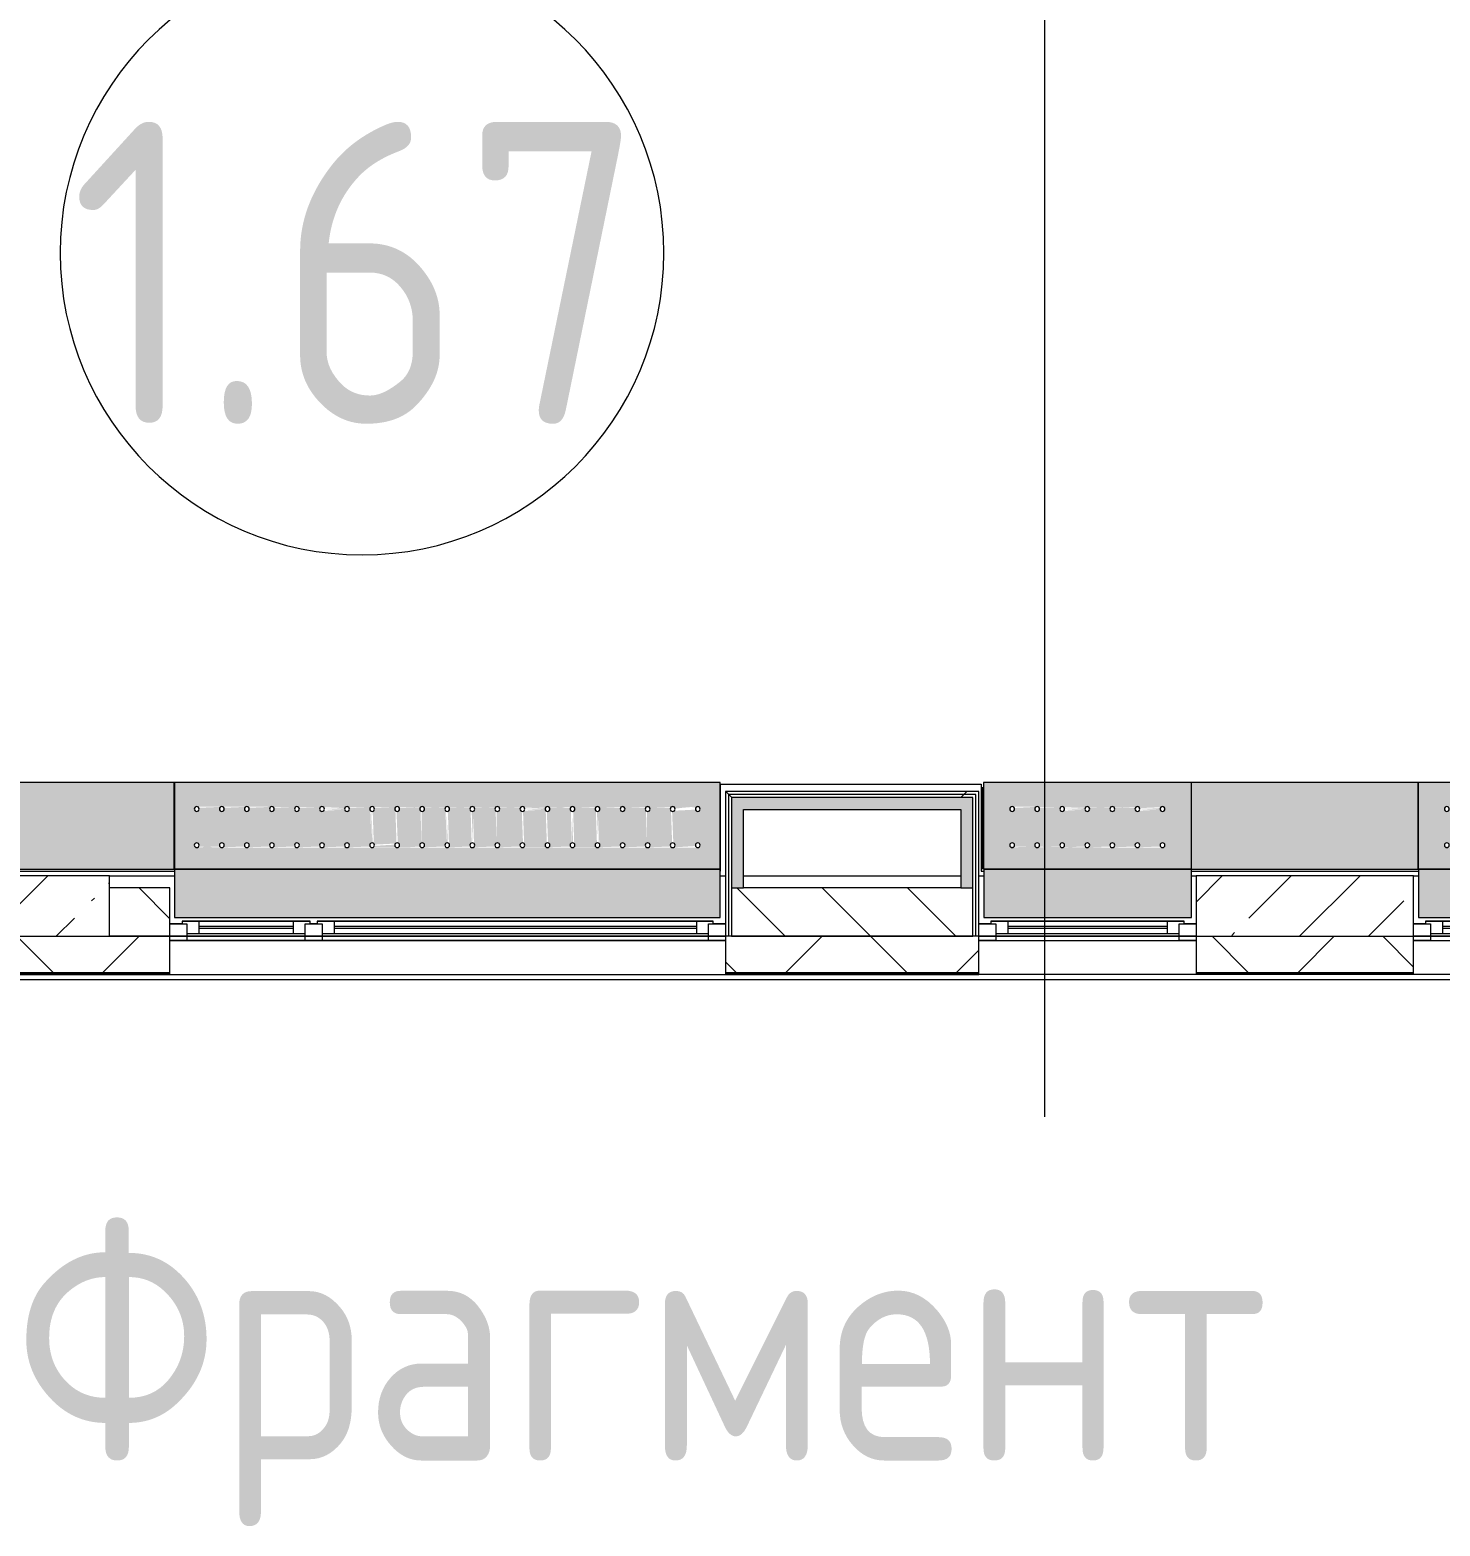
# Model space of a CAD drawing. Header units: millimetres. Extents: x 54725 to 263872, y -8553 to 29614.
# Drawn here: x 231062 to 236902, y -2542 to 3653 of the extents above; entities that cross this region are included whole.
import ezdxf

# ---------------------------------------------------------------- set-up
doc = ezdxf.new("R2010")
doc.units = ezdxf.units.MM
for name, color, linetype, lineweight in [('A-AREA-IDEN', 7, 'Continuous', 9), ('A-GLAZ-2', 7, 'Continuous', 5), ('A-WALL', 7, 'Continuous', 9), ('A-WALL-4', 7, 'Continuous', 5), ('I-WALL-3', 7, 'Continuous', 5), ('S-COLS', 7, 'Continuous', 5), ('Знаки', 7, 'Continuous', 5)]:
    doc.layers.add(name, color=color, linetype=linetype, lineweight=lineweight)
for name, color, linetype, lineweight, true_color in [('A-FLOR-1', 7, 'Continuous', 5, 0xaaaaaa), ('G-ANNO-TEXT-1', 7, 'Continuous', 9, 0x3c3c3c), ('I-WALL-1', 7, 'Continuous', 5, 0xe7e7e7), ('Знаки-3', 7, 'Continuous', 5, 0xd7cfbf)]:
    doc.layers.add(name, color=color, linetype=linetype, lineweight=lineweight, true_color=true_color)
doc.styles.add('GOST Common_3', font='GOST_Common.ttf', dxfattribs={"width": 0.9, "height": 1250})
doc.styles.add('GOST Common_4', font='GOST_Common.ttf', dxfattribs={"width": 0.9, "height": 1000})
pattern_1 = [(45, (136861.56, 0), (-530.33, 530.33), []), (135, (136861.56, 0), (-530.33, -530.33), [])]

# ---------------------------------------------------------------- blocks, each defined once
blk = doc.blocks.new('120_Окно_СКБ_2Ст_Фрамуга сверху - 120_Окно_СКБ_2Ст_2300х2500_h_ ДОО-19727959-Общий план 1 этажа с размещением фрагментов 1_10-1_12')
at = {"layer": 'A-GLAZ-2'}
for p, q in [((-1150, -127), (-1150, -57)), ((-1150, -57), (-1080, -57)), ((1150, -57), (-1150, -57)), ((-1080, -57), (-1080, -127)), ((-1080, -57), (1080, -57)), ((520, -127), (520, -57)), ((520, -57), (590, -57)), ((590, -57), (590, -127)), ((1080, -127), (1080, -57)), ((1080, -57), (1150, -57)), ((1150, -57), (1150, -127)), ((520, -87), (-1080, -87)), ((-1080, -87), (-1080, -127)), ((-1030, -137), (-1030, -87)), ((-1030, -107), (470, -107)), ((470, -117), (-1030, -117)), ((470, -137), (470, -87)), ((520, -127), (520, -87)), ((1080, -87), (590, -87)), ((590, -87), (590, -127)), ((640, -137), (640, -87)), ((640, -107), (1030, -107)), ((1030, -117), (640, -117)), ((1030, -137), (1030, -87)), ((1080, -127), (1080, -87)), ((-1080, -127), (-1150, -127)), ((-1150, -127), (-1100, -127)), ((-1080, -127), (-1100, -127)), ((-1100, -127), (-1100, -137)), ((-1100, -137), (540, -137)), ((540, -137), (-1100, -137)), ((590, -127), (520, -127)), ((540, -127), (520, -127)), ((540, -127), (570, -127)), ((540, -127), (570, -127)), ((540, -137), (540, -127)), ((590, -127), (570, -127)), ((570, -127), (570, -137)), ((570, -137), (1100, -137)), ((1100, -137), (570, -137)), ((1150, -127), (1080, -127)), ((1100, -127), (1080, -127)), ((1100, -127), (1150, -127)), ((1100, -137), (1100, -127))]:
    blk.add_line(p, q, dxfattribs=at)
blk = doc.blocks.new('120_Окно_СКБ_1Ст - 120_Окно_СКБ_1Ст 900х2500_h_ с форточкой-V131-Общий план 1 этажа с размещением фрагментов 1_10-1_12')
at = {"layer": 'A-GLAZ-2'}
for p, q in [((-450, -127), (-450, -57)), ((-450, -57), (-380, -57)), ((450, -57), (-450, -57)), ((-380, -57), (-380, -127)), ((380, -127), (380, -57)), ((380, -57), (450, -57)), ((450, -57), (450, -127)), ((380, -87), (-380, -87)), ((-380, -87), (-380, -127)), ((-330, -137), (-330, -87)), ((-330, -107), (330, -107)), ((330, -117), (-330, -117)), ((330, -137), (330, -87)), ((380, -127), (380, -87)), ((-380, -127), (-450, -127)), ((-450, -127), (-400, -127)), ((-380, -127), (-400, -127)), ((-400, -127), (-400, -137)), ((-400, -137), (400, -137)), ((400, -137), (-400, -137)), ((450, -127), (380, -127)), ((400, -127), (380, -127)), ((400, -127), (450, -127)), ((400, -137), (400, -127))]:
    blk.add_line(p, q, dxfattribs=at)
blk = doc.blocks.new('BSC_Колонна _Прямоугольная - 250х900-23282983-Общий план 1 этажа с размещением фрагментов 1_10-1_12')
at = {"layer": 'S-COLS'}
h = blk.add_hatch(dxfattribs=at)
h.set_pattern_fill('FP_118', color=256, style=0, pattern_type=2)
h.set_pattern_definition([(45, (-99480, -25), (-285.1231, 285.1231), []), (45, (-99194.88, -25), (-285.1231, 285.1231), [504.031, -100.806, 16.764, -84.042])])
h.paths.add_polyline_path([(450, -125), (450, 125), (-450, 125), (-450, -125), (264.9, -125)])
for p, q in [((450, 125), (-450, 125)), ((-450, 125), (-450, -125)), ((450, -125), (450, 125)), ((-450, -125), (450, -125))]:
    blk.add_line(p, q, dxfattribs=at)
blk = doc.blocks.new('BSC_Колонна _Прямоугольная - 250х900-V178-Общий план 1 этажа с размещением фрагментов 1_10-1_12')
at = {"layer": 'S-COLS'}
h = blk.add_hatch(dxfattribs=at)
h.set_pattern_fill('FP_124', color=256, style=0, pattern_type=2)
h.set_pattern_definition([(45, (-94080, -25), (-285.1231, 285.1231), []), (45, (-93794.88, -25), (-285.1231, 285.1231), [504.031, -100.806, 16.764, -84.042])])
h.paths.add_polyline_path([(420.9, -125), (450, -125), (450, 125), (-450, 125), (-450, -125), (-103.5, -125)])
for p, q in [((450, 125), (-450, 125)), ((-450, 125), (-450, -125)), ((450, -125), (450, 125)), ((-450, -125), (450, -125))]:
    blk.add_line(p, q, dxfattribs=at)
blk = doc.blocks.new('120_Окно_СКБ_1Ст - 120_Окно_СКБ_1Ст 900х2500_h_ с форточкой-22876038-Общий план 1 этажа с размещением фрагментов 1_10-1_12')
at = {"layer": 'A-GLAZ-2'}
for p, q in [((-450, -127), (-450, -57)), ((-450, -57), (-380, -57)), ((450, -57), (-450, -57)), ((-380, -57), (-380, -127)), ((380, -127), (380, -57)), ((380, -57), (450, -57)), ((450, -57), (450, -127)), ((380, -87), (-380, -87)), ((-380, -87), (-380, -127)), ((-330, -137), (-330, -87)), ((-330, -107), (330, -107)), ((330, -117), (-330, -117)), ((330, -137), (330, -87)), ((380, -127), (380, -87)), ((-380, -127), (-450, -127)), ((-450, -127), (-400, -127)), ((-380, -127), (-400, -127)), ((-400, -127), (-400, -137)), ((-400, -137), (400, -137)), ((400, -137), (-400, -137)), ((450, -127), (380, -127)), ((400, -127), (380, -127)), ((400, -127), (450, -127)), ((400, -137), (400, -127))]:
    blk.add_line(p, q, dxfattribs=at)
blk = doc.blocks.new('Зашивка радиатора_ с перфорацией М7_1 - Зашивка радиатора_ с перфорацией М7_1-31137119-Общий план 1 этажа с размещением фрагментов 1_10-1_12')
at = {"layer": 'Знаки-3'}
blk.add_hatch(color=256, dxfattribs=at).paths.add_polyline_path([(614.2, 380), (-370, 380), (-370, 180), (1890, 180), (1890, 380), (1138.6, 380)])
h = blk.add_hatch(color=256, dxfattribs=at)
h.paths.add_polyline_path([(89.8, 180), (-370, 179.8), (-367.1, -179.9), (1890, -179.9), (1890, 180), (614.2, 180)])
h.paths.add_polyline_path([(1073.8, 70.7), (1068.7, 70.7), (1073.8, -60)])
h.paths.add_polyline_path([(1184.7, -67.1), (1184.7, -72.2), (1269.1, -67.1)])
h.paths.add_polyline_path([(1693.7, 90.4), (1696.3, 90), (1806.2, 85.4), (1806.2, 75.4), (1797.5, 70.4), (1788.8, 75.4), (1788.8, 85.4), (1787.5, 89), (1702.4, 85.4), (1702.4, 75.4), (1693.7, 70.4), (1685.1, 75.4), (1685.1, 85.4), (1683.7, 89), (1598.7, 85.4), (1598.7, 75.4), (1590, 70.4), (1581.3, 75.4), (1581.3, 85.4), (1580, 89), (1494.9, 85.4), (1494.9, 75.4), (1486.2, 70.4), (1477.6, 75.4), (1477.6, 85.4), (1476.2, 89), (1391.2, 85.4), (1391.2, 75.4), (1382.5, 70.4), (1373.8, 75.4), (1373.8, 85.4), (1372.5, 89), (1287.4, 85.4), (1287.4, 75.4), (1278.7, 70.4), (1270.1, 75.4), (1270.1, 85.4), (1268.7, 89), (1183.7, 85.4), (1183.7, 75.4), (1175, 70.4), (1166.3, 75.4), (1166.3, 85.4), (1164.3, 89), (1079.9, 85.4), (1079.9, 75.4), (1073.8, 70.4), (1078.3, -62.6), (1080.9, -72.2), (1080.9, -78.3), (1166.3, -74.6), (1166.3, -64.6), (1175, -59.6), (1183.7, -64.6), (1185, -67), (1271.7, -62.6), (1281.3, -60), (1288.4, -67.1), (1284.1, -78.1), (1288.4, -78.3), (1373.8, -74.6), (1373.8, -64.6), (1382.5, -59.6), (1391.2, -64.6), (1391.2, -74.6), (1392.2, -78.3), (1477.6, -74.6), (1477.6, -64.6), (1486.2, -59.6), (1494.9, -64.6), (1494.9, -74.6), (1495.9, -78.3), (1581.3, -74.6), (1581.3, -64.6), (1590, -59.6), (1598.7, -64.6), (1598.7, -74.6), (1599.7, -78.3), (1685.1, -74.6), (1685.1, -64.6), (1695.6, -59.9), (1702.4, -64.6), (1702.4, -74.6), (1703.4, -78.3), (1788.8, -74.6), (1788.8, -64.6), (1797.5, -59.6), (1806.2, -64.6), (1806.2, -74.6), (1797.5, -79.6), (1794.9, -79.3), (-286.2, -74.6), (-286.2, -64.6), (-277.5, -59.6), (-268.8, -64.6), (-267.8, -67.1), (-180.8, -62.6), (-171.2, -60), (-176.3, 70.7), (-183.4, 77.8), (-180.8, 87.4), (-183.4, 89), (-268.1, 83.6), (-268.8, 75.4), (-277.5, 70.4), (-286.2, 75.4), (-286.2, 85.4), (-277.5, 90.4), (-274.9, 90), (1691.2, 90)])
h.paths.add_polyline_path([(243.8, 70.7), (238.7, 70.7), (243.8, -60)])
h.paths.add_polyline_path([(340, 89), (249.9, 85.4), (249.9, 75.4), (243.8, 70.7), (248.3, -62.6), (250.9, -72.2), (251.2, -78.3), (336.3, -74.6), (336.3, -64.6), (345, -59.6), (347.6, -60), (342.4, 70.7), (335.3, 77.8), (337.9, 87.4)])
h.paths.add_polyline_path([(762.6, 70.7), (757.4, 70.7), (762.6, -60)])
h.paths.add_polyline_path([(866.3, 70.7), (856.7, 73.3), (854.1, 82.9), (853.7, 89), (768.7, 85.4), (768.7, 75.4), (762.6, 70.7), (767.1, -62.6), (769.7, -72.2), (771.1, -78.3), (855.1, -74.6), (855.1, -64.6), (863.7, -59.6), (866.3, -60)])
h.paths.add_polyline_path([(922.1, 89), (872.4, 85.4), (872.4, 75.4), (866.3, 70.4), (870.8, -62.6), (873.4, -72.2), (876.4, -78.3), (958.8, -74.6), (958.8, -64.6), (967.5, -59.6), (970.1, -60), (964.9, 70.7), (957.8, 77.9), (960.4, 87.4), (958.8, 89)])
h.paths.add_polyline_path([(555.1, 70.7), (545.4, 73.3), (542.8, 82.9), (542.8, 89), (457.4, 85.4), (457.4, 75.4), (448.7, 70.4), (446.2, 70.7), (451.3, -60), (458.4, -67.1), (455.8, -76.7), (458.7, -78.3), (543.8, -74.6), (543.8, -64.6), (552.5, -59.6), (555.1, -60)])
h.paths.add_polyline_path([(653.7, -60), (658.8, -60), (653.7, 70.7)])
h.paths.add_polyline_path([(646.6, 89), (561.2, 85.4), (561.2, 75.4), (555.1, 70.7), (559.6, -62.6), (562.2, -72.2), (562.5, -78.3), (647.6, -74.6), (647.6, -64.6), (653.7, -60), (649.2, 73.3), (646.6, 82.9), (647.6, 89)])
h.paths.add_polyline_path([(977.2, 89), (976.4, 84.9), (977.2, 77.8), (1061.6, 82.9), (1059, 89)])
h.paths.add_polyline_path([(-67.4, 70.7), (-77.1, 73.3), (-79.7, 82.9), (-79.7, 89), (-165.1, 85.4), (-165.1, 75.4), (-171.2, 70.7), (-166.7, -62.6), (-164.1, -72.2), (-163.8, -78.3), (-78.7, -74.6), (-78.7, -64.6), (-70, -59.6), (-67.4, -60)])
h.paths.add_polyline_path([(134.9, -60), (140.1, -60), (134.9, 70.7)])
h.paths.add_polyline_path([(130.4, 89), (42.4, 85.4), (42.4, 75.4), (33.7, 70.4), (25.1, 75.4), (25.1, 85.4), (24.1, 89), (-61.3, 85.4), (-61.3, 75.4), (-67.4, 70.7), (-62.9, -62.6), (-60.3, -72.2), (-60, -78.3), (25.1, -74.6), (25.1, -64.6), (33.7, -59.6), (42.4, -64.6), (42.4, -74.6), (43.7, -78.3), (128.8, -74.6), (128.8, -64.6), (134.9, -60), (130.4, 73.3), (127.8, 82.9), (132.5, 89)])
h.paths.add_polyline_path([(147.2, 89), (146.2, 85.4), (146.2, 75.4), (140.1, 70.7), (144.6, -62.6), (147.2, -72.2), (147.5, -78.3), (232.6, -74.6), (232.6, -64.6), (238.7, -60), (234.2, 73.3), (231.6, 82.9), (231.6, 89), (147.5, 89)])
h.paths.add_polyline_path([(743.1, 89), (664.9, 85.4), (664.9, 75.4), (658.8, 70.7), (663.3, -62.6), (665.9, -72.2), (666.2, -78.3), (751.3, -74.6), (751.3, -64.6), (757.4, -59.6), (752.9, 73.3), (750.3, 82.9), (750.3, 89)])
h.paths.add_polyline_path([(354.7, -67.1), (354.7, -72.2), (439.1, -67.1)])
h.paths.add_polyline_path([(352.1, 89), (353.7, 85.4), (353.7, 75.4), (347.6, 70.7), (352.1, -62.6), (354.7, -67.1), (441.7, -62.6), (446.2, -60), (441.7, 73.3), (439.1, 82.9), (439.1, 89), (353.7, 89)])
h.paths.add_polyline_path([(1061.6, 77.8), (974.6, 73.3), (970.1, 70.4), (974.6, -62.6), (977.2, -72.2), (977.2, -78.3), (1062.6, -74.6), (1062.6, -64.6), (1068.7, -59.6), (1064.2, 73.3), (1062.6, 75.4)])
h.paths.add_polyline_path([(354.7, -72.2), (355, -78.3), (440.1, -74.6), (439.1, -72.2), (355, -72.2)])
h.paths.add_polyline_path([(1184.7, -72.2), (1184.7, -78.3), (1270.1, -74.6), (1268.7, -72.2)])
h.paths.add_polyline_path([(-183.4, -72.2), (-270.4, -76.7), (-267.5, -78.3), (-182.4, -74.6)])
at = {"layer": 'Знаки'}
for p, q in [((1890, 380), (-370, 380)), ((-370, 380), (-370, 180)), ((1890, 180), (1890, 380)), ((-370, 180), (1890, 180)), ((1890, 180), (-370, 180)), ((-370, 180), (-370, -179.9)), ((1890, -179.9), (1890, 180)), ((-370, -179.9), (1890, -179.9))]:
    blk.add_line(p, q, dxfattribs=at)
for centre, start, end in [((-277.5, 80.4), 0, 180), ((-277.5, 80.4), 180, 360), ((-173.7, 80.4), 0, 180), ((-173.7, 80.4), 180, 0), ((-70, 80.4), 0, 180), ((-70, 80.4), 180, 0), ((33.7, 80.4), 0, 180), ((33.7, 80.4), 180, 360), ((137.5, 80.4), 0, 180), ((137.5, 80.4), 180, 0), ((241.3, 80.4), 0, 180), ((241.3, 80.4), 180, 0), ((345, 80.4), 0, 180), ((345, 80.4), 180, 0), ((448.7, 80.4), 0, 180), ((448.7, 80.4), 180, 0), ((552.5, 80.4), 0, 180), ((552.5, 80.4), 180, 360), ((656.2, 80.4), 0, 180), ((656.2, 80.4), 180, 0), ((760, 80.4), 0, 180), ((760, 80.4), 180, 0), ((863.7, 80.4), 0, 180), ((863.7, 80.4), 180, 0), ((967.5, 80.4), 0, 180), ((967.5, 80.4), 180, 0), ((1071.2, 80.4), 0, 180), ((1071.2, 80.4), 180, 0), ((1175, 80.4), 0, 180), ((1175, 80.4), 180, 0), ((1278.7, 80.4), 0, 180), ((1278.7, 80.4), 180, 0), ((1382.5, 80.4), 0, 180), ((1382.5, 80.4), 180, 0), ((1486.2, 80.4), 0, 180), ((1486.2, 80.4), 180, 360), ((1590, 80.4), 0, 180), ((1590, 80.4), 180, 0), ((1693.7, 80.4), 0, 180), ((1693.7, 80.4), 180, 360), ((1797.5, 80.4), 0, 180), ((1797.5, 80.4), 180, 0), ((-277.5, -69.6), 0, 180), ((-173.7, -69.6), 0, 180), ((-70, -69.6), 0, 180), ((33.7, -69.6), 0, 180), ((137.5, -69.6), 0, 180), ((241.3, -69.6), 0, 180), ((345, -69.6), 0, 180), ((448.7, -69.6), 0, 180), ((552.5, -69.6), 0, 180), ((656.2, -69.6), 0, 180), ((760, -69.6), 0, 180), ((863.7, -69.6), 0, 180), ((967.5, -69.6), 0, 180), ((1071.2, -69.6), 0, 180), ((1175, -69.6), 0, 180), ((1278.7, -69.6), 0, 180), ((1382.5, -69.6), 0, 180), ((1486.2, -69.6), 0, 180), ((1590, -69.6), 0, 180), ((1693.7, -69.6), 0, 180), ((1797.5, -69.6), 0, 180), ((-277.5, -69.6), 180, 0), ((-173.7, -69.6), 180, 0), ((-70, -69.6), 180, 0), ((33.7, -69.6), 180, 0), ((137.5, -69.6), 180, 0), ((241.3, -69.6), 180, 0), ((345, -69.6), 180, 0), ((448.7, -69.6), 180, 0), ((552.5, -69.6), 180, 0), ((656.2, -69.6), 180, 0), ((760, -69.6), 180, 0), ((863.7, -69.6), 180, 0), ((967.5, -69.6), 180, 0), ((1071.2, -69.6), 180, 0), ((1175, -69.6), 180, 0), ((1278.7, -69.6), 180, 0), ((1382.5, -69.6), 180, 0), ((1486.2, -69.6), 180, 0), ((1590, -69.6), 180, 0), ((1693.7, -69.6), 180, 0), ((1797.5, -69.6), 180, 0)]:
    blk.add_arc(centre, 10, start, end, dxfattribs=at)
blk = doc.blocks.new('Зашивка радиатора_ с перфорацией М1_1 - Зашивка радиатора_ с перфорацией М1_1-V274-Общий план 1 этажа с размещением фрагментов 1_10-1_12')
at = {"layer": 'Знаки-3'}
blk.add_hatch(color=256, dxfattribs=at).paths.add_polyline_path([(-116.1, 380), (-430, 380), (-429.5, 180), (430, 180), (430, 380), (408.3, 380)])
h = blk.add_hatch(color=256, dxfattribs=at)
h.paths.add_polyline_path([(430.2, 180), (-429.5, 178.9), (-429.5, -179.9), (430.2, -179.9), (430.2, 90.4)])
h.paths.add_polyline_path([(430, 179.8), (430, 179.8), (408.3, 159.7)])
h.paths.add_polyline_path([(-116.1, 90.4), (320.9, 85.4), (320.9, 75.4), (312.2, 70.4), (303.6, 75.4), (303.8, 85.7), (302.2, 89), (217.2, 85.4), (217.2, 75.4), (208.5, 70.4), (199.8, 75.4), (199.8, 85.4), (198.5, 89), (113.4, 85.4), (113.4, 75.4), (104.7, 70.4), (96.1, 75.4), (96.1, 85.4), (94.7, 89), (9.7, 85.4), (9.7, 75.4), (1, 70.4), (-7.7, 75.4), (-7.7, 85.4), (-8.7, 89), (-94.1, 85.4), (-94.1, 75.4), (-102.8, 70.4), (-111.4, 75.4), (-111.4, 85.4), (-112.4, 89), (-197.8, 85.4), (-197.8, 75.4), (-206.5, 70.4), (-215.2, 75.4), (-215.2, 85.4), (-216.2, 89), (-301.6, 85.4), (-301.6, 75.4), (-310.3, 70.4), (-318.9, 75.4), (-318.9, 85.4), (-310.3, 90.4), (-307.7, 90), (-206.5, 90.4)])
h.paths.add_polyline_path([(-300.6, -67.1), (-300.6, -72.2), (-216.2, -67.1)])
h.paths.add_polyline_path([(10.7, -67.1), (10.7, -72.2), (95.1, -67.1)])
h.paths.add_polyline_path([(309.7, -60), (319.3, -62.6), (321.9, -72.2), (314.8, -79.3), (309.7, -79.3), (-318.9, -74.6), (-318.9, -64.6), (-310.3, -59.6), (-301.6, -64.6), (-300.6, -67.1), (-213.6, -62.6), (-203.9, -60), (-196.8, -67.1), (-199.4, -76.7), (-196.5, -78.3), (-111.4, -74.6), (-111.4, -64.6), (-102.8, -59.6), (-94.1, -64.6), (-94.1, -74.6), (-92.8, -78.3), (-7.7, -74.6), (-7.7, -64.6), (1, -59.6), (9.7, -64.6), (11, -67), (97.7, -62.6), (107.3, -60), (114.4, -67.1), (111.8, -76.7), (114.4, -78.3), (199.8, -74.6), (199.8, -64.6), (208.5, -59.6), (217.2, -64.6), (217.2, -74.6), (218.2, -78.3), (303.3, -74), (303.6, -64.6), (307.2, -61)])
h.paths.add_polyline_path([(10.7, -72.2), (10.7, -78.3), (96.1, -74.6), (94.7, -72.2)])
h.paths.add_polyline_path([(-300.6, -72.2), (-300.3, -78.3), (-215.2, -74.6), (-216.2, -72.2), (-300.3, -72.2)])
at = {"layer": 'Знаки'}
for p, q in [((430, 380), (-430, 380)), ((-430, 380), (-430, 180)), ((430, 180), (430, 380)), ((-430, 180), (430, 180)), ((430.2, 180), (-430, 180)), ((-430, 180), (-430, -179.9)), ((430.2, -179.9), (430.2, 180)), ((-430, -179.9), (430.2, -179.9))]:
    blk.add_line(p, q, dxfattribs=at)
for centre, start, end in [((-310.3, 80.4), 180, 0), ((-310.3, 80.4), 0, 180), ((-206.5, 80.4), 0, 180), ((-206.5, 80.4), 180, 360), ((-102.8, 80.4), 0, 180), ((-102.8, 80.4), 180, 0), ((1, 80.4), 0, 180), ((1, 80.4), 180, 0), ((104.7, 80.4), 0, 180), ((104.7, 80.4), 180, 360), ((208.5, 80.4), 0, 180), ((208.5, 80.4), 180, 0), ((312.2, 80.4), 0, 180), ((312.2, 80.4), 180, 0), ((-310.3, -69.6), 0, 180), ((-206.5, -69.6), 0, 180), ((-102.8, -69.6), 0, 180), ((1, -69.6), 0, 180), ((104.7, -69.6), 0, 180), ((208.5, -69.6), 0, 180), ((312.2, -69.6), 0, 180), ((-310.3, -69.6), 180, 0), ((-206.5, -69.6), 180, 0), ((-102.8, -69.6), 180, 0), ((1, -69.6), 180, 0), ((104.7, -69.6), 180, 0), ((208.5, -69.6), 180, 0), ((312.2, -69.6), 180, 0)]:
    blk.add_arc(centre, 10, start, end, dxfattribs=at)
blk = doc.blocks.new('Зашивка радиатора_ с перфорацией М1_1 - Зашивка радиатора_ с перфорацией М1_1-V275-Общий план 1 этажа с размещением фрагментов 1_10-1_12')
at = {"layer": 'Знаки-3'}
blk.add_hatch(color=256, dxfattribs=at).paths.add_polyline_path([(-413.8, 380), (-430, 380), (-429.8, 180), (430, 180), (430, 380), (110.7, 380)])
h = blk.add_hatch(color=256, dxfattribs=at)
h.paths.add_polyline_path([(430.2, 180), (-429.8, 179.5), (-429.8, -179.7), (-429.8, -179.9), (430.2, -179.9), (430.2, 90.4)])
h.paths.add_polyline_path([(430, 179.8), (430, 179.8), (333.1, 90.4)])
h.paths.add_polyline_path([(95.1, 77.8), (95.1, 82.9), (10.7, 77.8)])
h.paths.add_polyline_path([(1, 90.4), (320.9, 85.4), (320.9, 75.4), (312.2, 70.4), (303.6, 75.4), (303.8, 85.7), (302.2, 89), (217.2, 85.4), (217.2, 75.4), (208.5, 70.4), (199.8, 75.4), (199.8, 85.4), (198.5, 89), (113.4, 85.4), (113.4, 75.4), (104.7, 70.4), (96.1, 75.4), (95.1, 77.8), (8.1, 73.3), (-1.6, 70.7), (-8.7, 77.8), (-6.1, 87.4), (-8.7, 89), (-94.1, 85.4), (-94.1, 75.4), (-102.8, 70.4), (-111.4, 75.4), (-111.4, 85.4), (-112.4, 89), (-197.8, 85.4), (-197.8, 75.4), (-206.5, 70.4), (-215.2, 75.4), (-215.2, 85.4), (-215.2, 89), (-301.6, 85.4), (-301.6, 75.4), (-310.3, 70.4), (-318.9, 75.4), (-318.9, 85.4), (-310.3, 90.4), (-307.7, 90), (-102.8, 90.4)])
h.paths.add_polyline_path([(6, 89), (10.7, 82.9), (97.7, 87.4), (94.7, 89), (6.3, 89)])
h.paths.add_polyline_path([(10.7, -67.1), (10.7, -72.2), (95.1, -67.1)])
h.paths.add_polyline_path([(-300.6, -67.1), (-300.6, -72.2), (-216.2, -67.1)])
h.paths.add_polyline_path([(-1.6, -60), (8.1, -62.6), (11, -67), (97.7, -62.6), (107.3, -60), (114.4, -67.1), (110.7, -77.6), (114.4, -78.3), (199.8, -74.6), (199.8, -64.6), (208.5, -59.6), (217.2, -64.6), (217.2, -74.6), (218.2, -78.3), (303.3, -74), (303.6, -64.6), (312.2, -59.6), (320.9, -64.6), (320.9, -74.6), (312.2, -79.6), (309.7, -79.3), (-318.9, -74.6), (-318.9, -64.6), (-310.3, -59.6), (-301.6, -64.6), (-300.6, -67.1), (-213.6, -62.6), (-203.9, -60), (-196.8, -67.1), (-199.4, -76.7), (-196.5, -78.3), (-111.4, -74.6), (-111.4, -64.6), (-102.8, -59.6), (-94.1, -64.6), (-94.1, -74.6), (-92.8, -78.3), (-7.7, -74.6), (-7.7, -64.6), (-4, -61)])
h.paths.add_polyline_path([(10.7, -72.2), (10.7, -78.3), (96.1, -74.6), (94.7, -72.2)])
h.paths.add_polyline_path([(-300.6, -72.2), (-300.3, -78.3), (-215.2, -74.6), (-216.2, -72.2), (-300.3, -72.2)])
at = {"layer": 'Знаки'}
for p, q in [((430, 380), (-430, 380)), ((-430, 380), (-430, 180)), ((430, 180), (430, 380)), ((-430, 180), (430, 180)), ((430.2, 180), (-430, 180)), ((-430, 180), (-430, -179.9)), ((430.2, -179.9), (430.2, 180)), ((-430, -179.9), (430.2, -179.9))]:
    blk.add_line(p, q, dxfattribs=at)
for centre, start, end in [((-310.3, 80.4), 180, 0), ((-310.3, 80.4), 0, 180), ((-206.5, 80.4), 0, 180), ((-206.5, 80.4), 180, 360), ((-102.8, 80.4), 0, 180), ((-102.8, 80.4), 180, 0), ((1, 80.4), 0, 180), ((1, 80.4), 180, 0), ((104.7, 80.4), 0, 180), ((104.7, 80.4), 180, 360), ((208.5, 80.4), 0, 180), ((208.5, 80.4), 180, 0), ((312.2, 80.4), 0, 180), ((312.2, 80.4), 180, 0), ((-310.3, -69.6), 0, 180), ((-206.5, -69.6), 0, 180), ((-102.8, -69.6), 0, 180), ((1, -69.6), 0, 180), ((104.7, -69.6), 0, 180), ((208.5, -69.6), 0, 180), ((312.2, -69.6), 0, 180), ((-310.3, -69.6), 180, 0), ((-206.5, -69.6), 180, 0), ((-102.8, -69.6), 180, 0), ((1, -69.6), 180, 0), ((104.7, -69.6), 180, 0), ((208.5, -69.6), 180, 0), ((312.2, -69.6), 180, 0)]:
    blk.add_arc(centre, 10, start, end, dxfattribs=at)
blk = doc.blocks.new('Зашивка_ торцевая панель - Зашивка_ торцевая панель Т2-V294-Общий план 1 этажа с размещением фрагментов 1_10-1_12')
at = {"layer": 'Знаки-3'}
blk.add_hatch(color=256, dxfattribs=at).paths.add_polyline_path([(-430, -160), (-426.2, -160), (-430, -70.4)])
at = {"layer": 'Знаки'}
blk.add_line((-430, -160), (-430, 180), dxfattribs=at)
blk = doc.blocks.new('Зашивка_ опоясывающая панель - Зашивка_ опоясывающая панель Т2_1-31135794-Общий план 1 этажа с размещением фрагментов 1_10-1_12')
at = {"layer": 'Знаки-3'}
blk.add_hatch(color=256, dxfattribs=at).paths.add_polyline_path([(-406.3, -160), (-406.2, -159.9), (-406.4, -160)])
blk = doc.blocks.new('Зашивка без перфорации М3_2_1 - М3_2_2-31135864-Общий план 1 этажа с размещением фрагментов 1_10-1_12')
at = {"layer": 'Знаки-3'}
blk.add_hatch(color=256, dxfattribs=at).paths.add_polyline_path([(-132.9, 180), (-430, 180), (-430, -179.9), (760.2, -179.9), (760.2, 180), (391.5, 180)])
at = {"layer": 'Знаки'}
for p, q in [((760.2, 180), (-430, 180)), ((-430, 180), (-430, -179.9)), ((760.2, -179.9), (760.2, 180)), ((-430, -179.9), (760.2, -179.9))]:
    blk.add_line(p, q, dxfattribs=at)
blk = doc.blocks.new('Зашивка без перфорации М3_2_1 - М3_2_3-V301-Общий план 1 этажа с размещением фрагментов 1_10-1_12')
at = {"layer": 'Знаки-3'}
blk.add_hatch(color=256, dxfattribs=at).paths.add_polyline_path([(-225.2, 180), (-430, 180), (-430, -179.9), (510.2, -179.9), (510.2, 180), (299.2, 180)])
at = {"layer": 'Знаки'}
for p, q in [((510.2, 180), (-430, 180)), ((-430, 180), (-430, -179.9)), ((510.2, -179.9), (510.2, 180)), ((-430, -179.9), (510.2, -179.9))]:
    blk.add_line(p, q, dxfattribs=at)
blk = doc.blocks.new('Марка_Помещения - Номер-25198446-Общий план 1 этажа с размещением фрагментов 1_10-1_12')
at = {"layer": 'A-AREA-IDEN'}
for start, end in [(360, 180), (180, 360)]:
    blk.add_arc((0, 0), 2.5, start, end, dxfattribs=at)

msp = doc.modelspace()

# ---------------------------------------------------------------- hatches: boundary and pattern name
at = {"layer": 'A-WALL-4'}
h = msp.add_hatch(dxfattribs=at)
h.set_pattern_fill('FP_62', color=256, style=0, pattern_type=2)
h.set_pattern_definition([(135, (136861.56, 0), (-176.7767, -176.7767), [])])
h.paths.add_polyline_path([(260591.6, -100), (260591.6, 100), (260391.6, 100), (260391.6, -100)])
h.paths.add_polyline_path([(228791.6, -100), (229591.6, -100), (229591.6, 100), (228791.6, 100), (228791.6, -68.4)])
h.paths.add_polyline_path([(231641.6, -100), (231641.6, 100), (231391.6, 100), (231391.6, -100)])
h.paths.add_polyline_path([(233984.5, -100), (234966.6, -100), (234966.6, 100), (233966.6, 100), (233966.6, -100)])
h.paths.add_polyline_path([(257991.6, -100), (258091.6, -100), (258091.6, 100), (257991.6, 100), (257991.6, -11)])
h.paths.add_polyline_path([(237691.6, -100), (238591.6, -100), (238591.6, 100), (237691.6, 100), (237691.6, 82.2)])
h.paths.add_polyline_path([(239741.6, -100), (239741.6, 100), (239491.6, 100), (239491.6, -100)])
h.paths.add_polyline_path([(242041.6, -100), (243091.6, -100), (243091.6, 100), (242041.6, 100), (242041.6, -27.9)])
h.paths.add_polyline_path([(256191.6, -100), (256191.6, 100), (255691.6, 100), (255691.6, -100), (256009.4, -100)])
h.paths.add_polyline_path([(246531.6, -100), (246691.6, -100), (246691.6, 100), (246341.6, 100), (246341.6, -100), (246516.6, -100)])
h.paths.add_polyline_path([(253387.4, -100), (253891.6, -100), (253891.6, 100), (252841.6, 100), (252841.6, -100), (252863, -100)])
h.paths.add_polyline_path([(247591.6, -100), (248491.6, -100), (248491.6, 100), (247591.6, 100), (247591.6, -55)])
h.paths.add_polyline_path([(250541.6, -100), (250541.6, 100), (250291.6, 100), (250291.6, -100)])
h = msp.add_hatch(dxfattribs=at)
h.set_pattern_fill('FP_84', color=256, style=0, pattern_type=2)
h.set_pattern_definition([(45, (136861.56, 0), (-353.5534, 353.5534), []), (135, (136861.56, 0), (-353.5534, -353.5534), [])])
h.paths.add_polyline_path([(226071.6, -250), (227891.6, -250), (227891.6, -100), (226071.6, -100)])
h.paths.add_polyline_path([(258091.6, -250), (258091.6, -100), (257091.6, -100), (257091.6, -250), (257582.6, -250)])
h.paths.add_polyline_path([(261941.6, -250), (261941.6, -100), (260391.6, -100), (260391.6, -250), (261938.7, -250)])
h.paths.add_polyline_path([(256191.6, -250), (256191.6, -100), (254791.6, -100), (254791.6, -250), (255485, -250)])
h.paths.add_polyline_path([(252841.6, -250), (253891.6, -250), (253891.6, -100), (252841.6, -100), (252841.6, -210)])
h.paths.add_polyline_path([(248491.6, -250), (248491.6, -100), (247591.6, -100), (247591.6, -250)])
h.paths.add_polyline_path([(250541.6, -250), (250541.6, -100), (249391.6, -100), (249391.6, -250)])
h.paths.add_polyline_path([(246341.6, -250), (246691.6, -250), (246691.6, -100), (246341.6, -100), (246341.6, -210)])
h.paths.add_polyline_path([(230491.6, -250), (231641.6, -250), (231641.6, -100), (230491.6, -100), (230491.6, -210)])
h.paths.add_polyline_path([(239741.6, -250), (239741.6, -100), (237691.6, -100), (237691.6, -250), (238704.1, -250)])
h.paths.add_polyline_path([(236791.6, -250), (236791.6, -100), (235891.6, -100), (235891.6, -250), (236606.5, -250)])
h.paths.add_polyline_path([(242041.6, -250), (243091.6, -250), (243091.6, -100), (242041.6, -100), (242041.6, -210)])
h.paths.add_polyline_path([(233941.6, -250), (234991.6, -250), (234991.6, -100), (233941.6, -100), (233941.6, -210)])
h.paths.add_polyline_path([(243991.6, -250), (244891.6, -250), (244891.6, -100), (243991.6, -100), (243991.6, -210)])
h.paths.add_polyline_path([(229591.6, -250), (229591.6, -100), (228791.6, -100), (228791.6, -250)])
at = {"layer": 'I-WALL-1'}
for points in [[(234016.6, 100), (234016.6, 475), (233966.6, 475), (233966.6, 100), (233984.5, 100)], [(234966.6, 425), (234966.6, 475), (234016.6, 475), (234016.6, 425), (234916.6, 425)], [(234966.6, 100), (234966.6, 425), (234916.6, 425), (234916.6, 100)]]:
    msp.add_hatch(color=256, dxfattribs=at).paths.add_polyline_path(points)
at = {"layer": 'I-WALL-3'}
h = msp.add_hatch(dxfattribs=at)
h.set_pattern_fill('FP_190', color=256, style=0, pattern_type=2)
h.set_pattern_definition(pattern_1)
h.paths.add_polyline_path([(233954.1, -100), (233954.1, 500), (233941.6, 500), (233941.6, -100)])
h = msp.add_hatch(dxfattribs=at)
h.set_pattern_fill('FP_190', color=256, style=0, pattern_type=2)
h.set_pattern_definition(pattern_1)
h.paths.add_polyline_path([(234979.1, 487.5), (234991.6, 487.5), (234991.6, 500), (233954.1, 500), (233954.1, 487.5), (234508.9, 487.5)])
h = msp.add_hatch(dxfattribs=at)
h.set_pattern_fill('FP_190', color=256, style=0, pattern_type=2)
h.set_pattern_definition(pattern_1)
h.paths.add_polyline_path([(233954.1, -100), (233966.6, -100), (233966.6, 487.5), (233954.1, 487.1), (233954.1, 18.8)])
h = msp.add_hatch(dxfattribs=at)
h.set_pattern_fill('FP_190', color=256, style=0, pattern_type=2)
h.set_pattern_definition(pattern_1)
h.paths.add_polyline_path([(233966.6, 475), (234979.1, 475), (234979.1, 487.5), (233966.6, 487.1)])

# ---------------------------------------------------------------- linework, layer by layer
at = {"layer": 'A-FLOR-1'}
for p, q in [((233921.6, 170), (233921.6, 530)), ((233921.6, 530), (235001.6, 530)), ((235001.6, 530), (235001.6, 170)), ((230471.6, 170), (231659.9, 170)), ((235001.6, 170), (235011.6, 170)), ((235871.6, 170), (236811.6, 170))]:
    msp.add_line(p, q, dxfattribs=at)
at = {"layer": 'A-WALL'}
for p, q in [((233954.1, 487.5), (233954.1, -100)), ((234979.1, 487.5), (233954.1, 487.5)), ((233966.6, 475), (233966.6, -100)), ((234966.6, 475), (233966.6, 475)), ((234966.6, -100), (234966.6, 475)), ((234979.1, -100), (234979.1, 487.5)), ((233966.6, 100), (234016.6, 100)), ((234916.6, 100), (234966.6, 100)), ((231391.6, -100), (231641.6, -100)), ((231641.6, -100), (231391.6, -100)), ((234991.6, -100), (233941.6, -100)), ((233966.6, -100), (234966.6, -100)), ((230491.6, -250), (231641.6, -250)), ((230491.6, -253), (231641.6, -253)), ((233941.6, -250), (234991.6, -250)), ((233941.6, -253), (234991.6, -253)), ((235891.6, -250), (236791.6, -250)), ((235891.6, -253), (236791.6, -253))]:
    msp.add_line(p, q, dxfattribs=at)
at = {"layer": 'A-WALL-4'}
for p, q in [((231641.6, 100), (231391.6, 100)), ((231641.6, -258), (231641.6, 100)), ((233941.6, 100), (233941.6, -258)), ((234916.6, 100), (234016.6, 100)), ((234991.6, -258), (234991.6, 100)), ((231641.6, -100), (233941.6, -100)), ((234991.6, -100), (235891.6, -100)), ((235891.6, -100), (235891.6, -258)), ((236791.6, -258), (236791.6, -100)), ((236791.6, -100), (237691.6, -100)), ((244891.6, -280), (226041.6, -280)), ((226063.6, -258), (234991.6, -258)), ((244891.6, -258), (234991.6, -258))]:
    msp.add_line(p, q, dxfattribs=at)
at = {"layer": 'G-ANNO-TEXT-1'}
msp.add_line((235263.9, 5292), (235263.9, -848.1), dxfattribs=at)
at = {"layer": 'I-WALL-3'}
for p, q in [((233941.6, 500), (233941.6, 100)), ((234991.6, 500), (233941.6, 500)), ((234991.6, 100), (234991.6, 500)), ((234016.6, 100), (234016.6, 425)), ((234016.6, 425), (234916.6, 425)), ((234916.6, 425), (234916.6, 100)), ((231391.6, 150), (231659.9, 150)), ((233919.9, 150), (233941.6, 150)), ((234016.6, 150), (234916.6, 150)), ((234991.6, 150), (235011.6, 150)), ((235871.6, 150), (235891.6, 150)), ((236791.6, 150), (236811.6, 150)), ((233941.6, -100), (231641.6, -100)), ((235891.6, -100), (234991.6, -100)), ((237691.6, -100), (236791.6, -100))]:
    msp.add_line(p, q, dxfattribs=at)

# ---------------------------------------------------------------- block references
at = {"layer": 'A-AREA-IDEN', "xscale": 499.9999999999995, "yscale": 499.9999999999995, "zscale": 499.9999999999995}
msp.add_blockref('Марка_Помещения - Номер-25198446-Общий план 1 этажа с размещением фрагментов 1_10-1_12', (232436.9, 2729.3), dxfattribs=at)
at = {"layer": 'A-GLAZ-2', "rotation": 180}
for name, p in [('120_Окно_СКБ_2Ст_Фрамуга сверху - 120_Окно_СКБ_2Ст_2300х2500_h_ ДОО-19727959-Общий план 1 этажа с размещением фрагментов 1_10-1_12', (232791.6, -175)), ('120_Окно_СКБ_1Ст - 120_Окно_СКБ_1Ст 900х2500_h_ с форточкой-V131-Общий план 1 этажа с размещением фрагментов 1_10-1_12', (235441.6, -175)), ('120_Окно_СКБ_1Ст - 120_Окно_СКБ_1Ст 900х2500_h_ с форточкой-22876038-Общий план 1 этажа с размещением фрагментов 1_10-1_12', (237241.6, -175))]:
    msp.add_blockref(name, p, dxfattribs=at)
at = {"layer": 'S-COLS'}
for name, p in [('BSC_Колонна _Прямоугольная - 250х900-V178-Общий план 1 этажа с размещением фрагментов 1_10-1_12', (230941.6, 25)), ('BSC_Колонна _Прямоугольная - 250х900-23282983-Общий план 1 этажа с размещением фрагментов 1_10-1_12', (236341.6, 25))]:
    msp.add_blockref(name, p, dxfattribs=at)
at = {"layer": 'Знаки', "rotation": 180}
for name, p in [('Зашивка без перфорации М3_2_1 - М3_2_2-31135864-Общий план 1 этажа с размещением фрагментов 1_10-1_12', (231229.6, 357.4)), ('Зашивка радиатора_ с перфорацией М7_1 - Зашивка радиатора_ с перфорацией М7_1-31137119-Общий план 1 этажа с размещением фрагментов 1_10-1_12', (233549.9, 357.4)), ('Зашивка радиатора_ с перфорацией М1_1 - Зашивка радиатора_ с перфорацией М1_1-V274-Общий план 1 этажа с размещением фрагментов 1_10-1_12', (235441.6, 357.4)), ('Зашивка без перфорации М3_2_1 - М3_2_3-V301-Общий план 1 этажа с размещением фрагментов 1_10-1_12', (236381.3, 357.4)), ('Зашивка радиатора_ с перфорацией М1_1 - Зашивка радиатора_ с перфорацией М1_1-V275-Общий план 1 этажа с размещением фрагментов 1_10-1_12', (237241.6, 357.4))]:
    msp.add_blockref(name, p, dxfattribs=at)
at = {"layer": 'Знаки'}
for name, p in [('Зашивка_ торцевая панель - Зашивка_ торцевая панель Т2-V294-Общий план 1 этажа с размещением фрагментов 1_10-1_12', (235437.6, 337.4)), ('Зашивка_ опоясывающая панель - Зашивка_ опоясывающая панель Т2_1-31135794-Общий план 1 этажа с размещением фрагментов 1_10-1_12', (232066.1, 337.4))]:
    msp.add_blockref(name, p, dxfattribs=at)

# ---------------------------------------------------------------- texts
at = {"layer": 'A-AREA-IDEN', "insert": (231227.5, 3272.1), "char_height": 1250, "width": 3030.379, "attachment_point": 1, "style": 'GOST Common_3'}
msp.add_mtext('1.67', dxfattribs=at)
at = {"layer": 'G-ANNO-TEXT-1', "insert": (230996.3, -1270.3), "char_height": 1000, "width": 7070.884, "attachment_point": 1, "style": 'GOST Common_4'}
msp.add_mtext('Фрагмент', dxfattribs=at)

doc.saveas('drawing.dxf')
